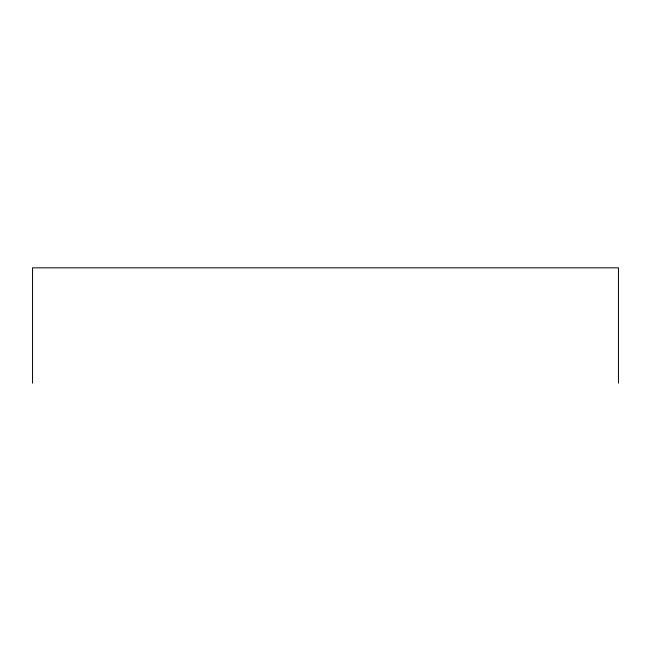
<?xml version="1.0" encoding="UTF-8"?>
<svg xmlns="http://www.w3.org/2000/svg" width="651" height="651" viewBox="0 0 651 651"><rect width="100%" height="100%" fill="white"/><g stroke="black" fill="none" stroke-linecap="round" stroke-linejoin="round"><path stroke-width="0.98" d="M618.45 383.17L618.45 267.83L32.55 267.83L32.55 383.17"/></g></svg>
